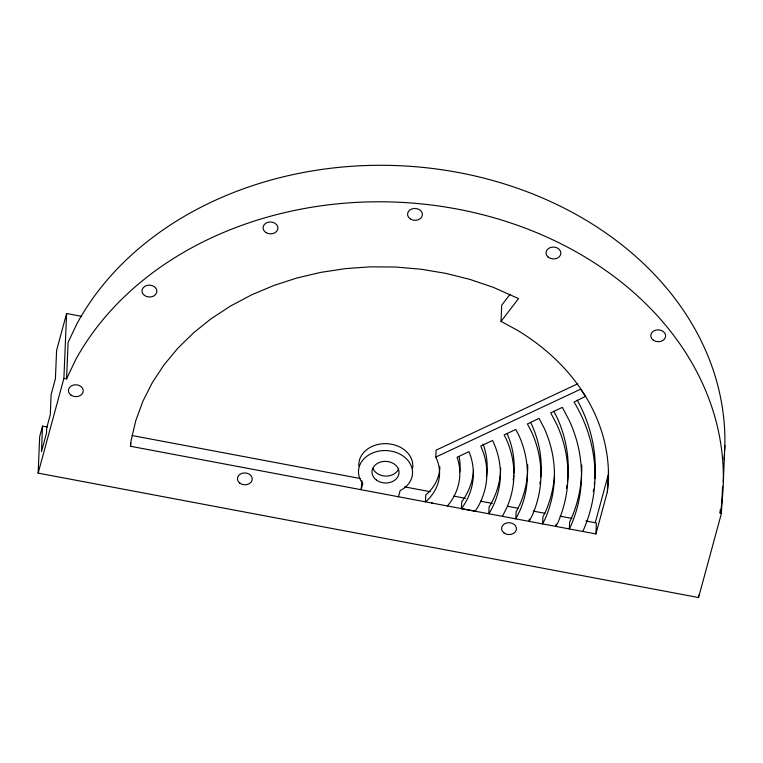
<?xml version="1.0" encoding="UTF-8"?>
<svg xmlns="http://www.w3.org/2000/svg" width="763" height="763" viewBox="0 0 763 763"><rect width="100%" height="100%" fill="white"/><g stroke="black" fill="none" stroke-linecap="round" stroke-linejoin="round"><path stroke-width="1.14" d="M722.571 486.26L721.436 513.337L698.555 597.543L38.15 473.127L39.676 436.636L42.537 426.107L47.22 426.994M42.537 426.107L41.469 451.658L46.476 433.231L46.696 427.967L50.272 414.805L51.121 394.528L55.413 378.744L56.605 350.36L66.61 313.517L81.765 316.368M38.15 473.127L63.892 378.4L66.61 313.517M63.892 378.4L66.562 378.896L68.088 342.406L77.139 323.34A337.961 270.264 2.4 0 1 461.367 173.077A337.961 270.264 2.4 0 1 724.707 449.97M510.104 294.232L501.701 305.2L501.024 321.423L516.78 329.921A223.054 178.37 2.4 0 1 608.321 482.741L607.367 491.839L595.922 533.947L130.492 446.269L130.635 442.979M439.85 466.832A54.078 43.243 2.4 0 1 427.003 493.909L425.773 494.949L425.477 501.835L426.717 500.805A54.078 43.243 2.4 0 0 435.797 457.066L436.083 450.17L577.696 383.808M500.662 468.129A114.908 91.894 2.4 0 1 490.256 505.116L489.102 506.87L488.816 513.766L489.96 512.011A114.908 91.894 2.4 0 0 493.175 441.758L492.497 440.47L480.785 446.031L483.513 452.964A101.393 81.078 2.4 0 1 477.676 507.328L475.139 511.191L461.415 508.702L461.71 501.806A87.869 70.272 2.4 0 0 473.518 470.323M529.284 519.078L529.188 521.377L532.297 515.263A155.461 124.321 2.4 0 0 531.382 431.467L527.414 423.923L539.05 418.401L544.067 427.929A168.985 135.127 2.4 0 1 545.059 519.012L542.569 523.895L542.865 516.999L545.345 512.116A168.985 135.127 2.4 0 0 554.463 475.492M556.055 524.124L555.96 526.422L557.82 522.76A182.5 145.943 2.4 0 0 556.752 424.381L550.695 412.888L562.341 407.366L569.436 420.842A196.015 156.749 2.4 0 1 570.581 526.508L569.351 528.94L569.637 522.045L570.877 519.613A196.015 156.749 2.4 0 0 581.721 465.096M595.922 533.947L596.389 522.998L585.86 521.015M607.367 491.839L608.521 471.076M698.555 597.543L698.65 595.188M721.436 513.337L720.138 513.089L720.282 509.56M723.324 481.854L724.85 445.363M130.492 446.269L131.207 439.965L135.833 420.47L143.005 400.985L152.314 382.664L163.969 364.962L177.76 348.29L193.764 332.639L211.189 318.686L230.512 306.03L251.59 294.852L273.707 285.524L296.607 278.085L320.651 272.401L345.62 268.605L370.36 266.84L395.558 267.021L420.976 269.215L445.726 273.354L469.903 279.401L493.27 287.308L518.525 298.571L501.024 321.423M720.138 513.089L721.13 508.292A337.961 270.264 2.4 0 0 473.136 212.4A337.961 270.264 2.4 0 0 75.604 359.831L66.562 378.896M361.958 480.766L361.109 489.712L362.787 483.542A27.039 21.622 2.4 0 1 370.875 453.775A27.039 21.622 2.4 0 1 408.234 460.814A27.039 21.622 2.4 0 1 400.146 490.58L398.467 496.751M595.302 522.531L608.044 475.626M502.435 516.332L506.928 507.405A128.422 102.7 2.4 0 0 505.84 438.172L504.133 434.958L515.769 429.445L518.506 434.595A141.947 113.515 2.4 0 1 519.708 511.115L515.807 518.85L516.103 511.963L519.994 504.219A141.947 113.515 2.4 0 0 527.662 464.886M582.732 531.458L583.342 530.256A209.539 167.564 2.4 0 0 574.081 402.044L585.488 396.388L580.633 389.187L435.797 457.066M447.376 505.964L449.741 503.084A74.354 59.457 2.4 0 0 457.38 458.086L457.056 457.275L468.921 451.648L470.447 455.53A87.869 70.272 2.4 0 1 461.415 508.702M432.955 503.246L431.639 502.998M132.123 435.539L360.165 478.496M404.6 486.87L430.322 491.715M453.718 496.122L465.411 498.325M480.614 501.186L492.307 503.389M507.509 506.26L518.029 508.234M533.232 511.105L544.935 513.308M560.137 516.17L571.83 518.373M553.738 411.219L557.038 417.495A182.5 145.943 2.4 0 1 567.453 481.615M530.676 422.683L531.668 424.571A155.461 124.321 2.4 0 1 540.767 477.075M483.027 444.095L483.809 446.069A101.393 81.078 2.4 0 1 486.422 476.57M724.459 454.576A337.961 270.264 2.4 0 1 724.116 459.183M358.81 465.926A27.039 21.622 2.4 0 1 386.612 443.675A27.039 21.622 2.4 0 1 412.669 468.034M398.715 468.682A13.515 10.806 2.4 0 1 385.868 476.102A13.515 10.806 2.4 0 1 372.935 468.396M577.257 400.165A209.539 167.564 2.4 0 1 594.882 478.725M594.558 482.235A209.539 167.564 2.4 0 1 594.301 484.581M593.652 489.245A209.539 167.564 2.4 0 1 593.261 491.563M507.08 433.403A128.422 102.7 2.4 0 1 513.966 473.213M513.776 475.444A128.422 102.7 2.4 0 1 513.203 479.898M567.023 484.906A182.5 145.943 2.4 0 1 566.499 488.177M540.242 481.491A155.461 124.321 2.4 0 1 539.908 483.685M459.183 456.932A74.354 59.457 2.4 0 1 459.793 472.068M239.859 483.198A7.439 5.942 2.4 0 0 252.114 480.242A7.439 5.942 2.4 0 0 242.586 473.174A7.439 5.942 2.4 0 0 239.859 483.198M504.019 532.965A7.439 5.942 2.4 0 0 516.274 530.008A7.439 5.942 2.4 0 0 506.746 522.941A7.439 5.942 2.4 0 0 504.019 532.965M70.854 395.034A7.439 5.942 2.4 0 0 83.119 392.077A7.439 5.942 2.4 0 0 73.582 385.01A7.439 5.942 2.4 0 0 70.854 395.034M144.436 295.424A7.439 5.942 2.4 0 0 156.692 292.458A7.439 5.942 2.4 0 0 147.154 285.391A7.439 5.942 2.4 0 0 144.436 295.424M265.801 232.457A7.439 5.942 2.4 0 0 277.837 228.986A7.439 5.942 2.4 0 0 267.87 222.319A7.439 5.942 2.4 0 0 265.801 232.457M410.704 219.181A7.439 5.942 2.4 0 0 422.397 215.042A7.439 5.942 2.4 0 0 411.877 208.938A7.439 5.942 2.4 0 0 410.704 219.181M548.072 257.036A7.439 5.942 2.4 0 0 560.576 254.775A7.439 5.942 2.4 0 0 551.678 247.202A7.439 5.942 2.4 0 0 548.072 257.036M653.214 340.107A7.439 5.942 2.4 0 0 665.47 337.141A7.439 5.942 2.4 0 0 655.932 330.083A7.439 5.942 2.4 0 0 653.214 340.107M376.436 480.051A13.515 10.806 2.4 0 0 398.725 474.662A13.515 10.806 2.4 0 0 381.386 461.815A13.515 10.806 2.4 0 0 376.436 480.051"/></g></svg>
